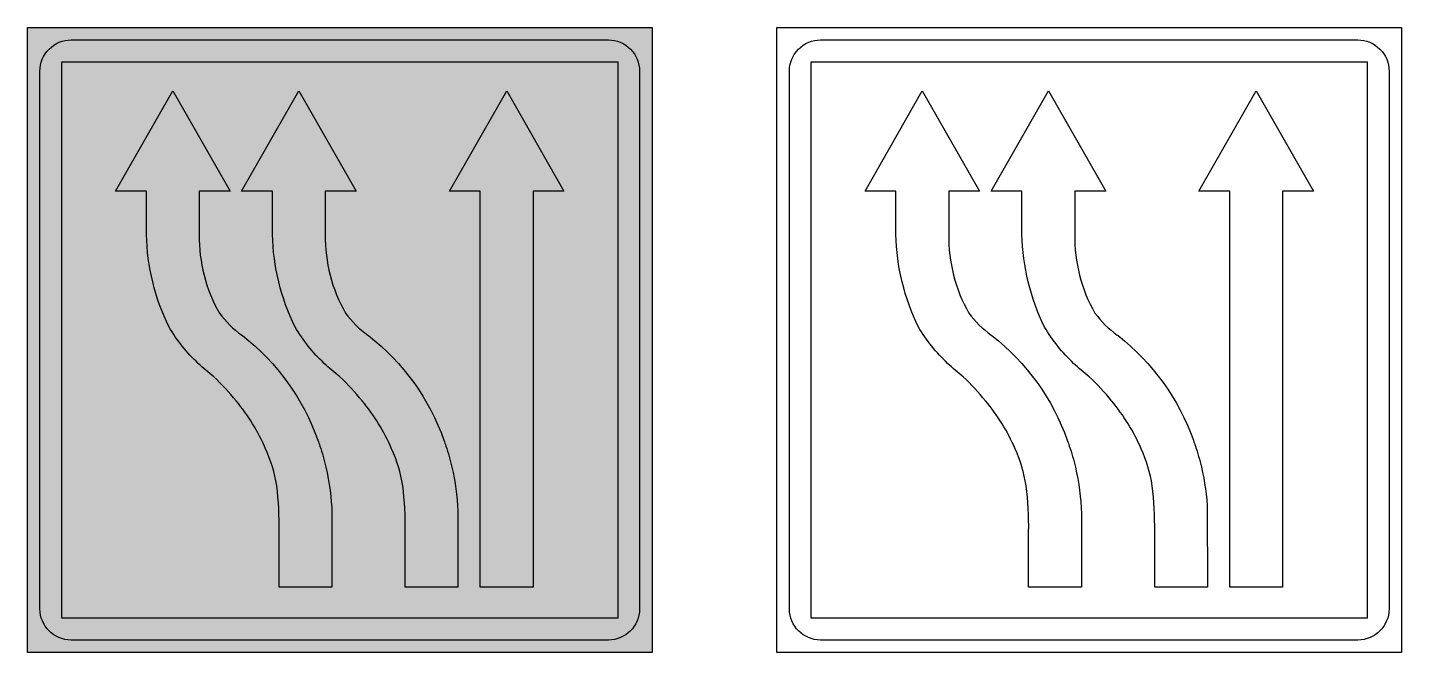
# Model space of a CAD drawing. Extents: x 421 to 2621, y 200 to 1200.
import ezdxf

# ---------------------------------------------------------------- set-up
doc = ezdxf.new("R2010")
doc.units = 0
doc.header["$MEASUREMENT"] = 0

msp = doc.modelspace()

# ---------------------------------------------------------------- hatches: boundary and pattern name
h = msp.add_hatch(color=30)
h.paths.add_polyline_path([(420.6199999999997, 200), (420.6199999999997, 1200), (1420.62, 1200), (1420.62, 200)])
edge = h.paths.add_edge_path(flags=16)
edge.add_line((1293.52, 1180.06), (1350.7, 1180.09))
edge.add_arc((1350.699134824245, 1130.089133997446), 50.00086601003888, -0.010466608849526438, 89.99900859878602, ccw=False)
edge.add_line((1400.7, 1130.08), (1400.68, 1099.47))
edge.add_line((1400.68, 1099.47), (1400.69, 329.6610000000001))
edge.add_line((1400.69, 329.661), (1400.71, 269.903))
edge.add_arc((1350.711574335452, 269.9054250134162), 49.99842572335675, 270.00965540441484, 359.9972210518221, ccw=False)
edge.add_line((1350.72, 219.907), (1285.51, 219.935))
edge.add_line((1285.51, 219.935), (673.0199999999998, 219.932))
edge.add_line((673.0199999999998, 219.932), (490.4899999999998, 219.891))
edge.add_arc((490.5190381262371, 269.8900311414585), 49.9990395737489, 180.0137869375257, 269.96672411738143, ccw=False)
edge.add_line((440.5199999999998, 269.878), (440.5499999999997, 355.2430000000001))
edge.add_line((440.5499999999997, 355.2430000000001), (440.5499999999997, 1086.02))
edge.add_line((440.5499999999997, 1086.02), (440.5299999999997, 1130.08))
edge.add_arc((490.5249273024971, 1130.085072697502), 49.9949275598461, 89.99418652706731, 180.0058134729327, ccw=False)
edge.add_line((490.5299999999997, 1180.08), (527.8899999999999, 1180.06))
edge.add_line((527.8899999999999, 1180.06), (1293.52, 1180.06))
h.paths.add_polyline_path([(475.6199999999997, 255), (475.6199999999997, 1145), (1365.62, 1145), (1365.62, 255)], flags=0)
edge = h.paths.add_edge_path(flags=0)
edge.add_arc((941.6994070747322, 864.9753487705518), 246.1044478637206, 179.1826546699739, 209.7162880359827)
edge.add_arc((857.4247783887993, 838.9694253652292), 161.1679205834953, 216.5544481818646, 234.4676400181388)
edge.add_line((763.7599999999998, 707.813), (764.8799999999999, 706.951))
edge.add_arc((539.2977447789167, 417.1526384651755), 367.2471160116833, 19.471991135007727, 52.10241464606662, ccw=False)
edge.add_arc((534.3806654208383, 414.0801339583452), 372.9092888215955, 18.167538211305327, 19.665228567786187, ccw=False)
edge.add_arc((546.1137427357882, 413.4223360014153), 361.9915606600828, 13.283671436093584, 18.845518215926006, ccw=False)
edge.add_arc((555.6868749882921, 414.6650604521329), 352.3904107140905, 1.2000051396487947, 13.444664620326478, ccw=False)
edge.add_arc((546.1284520186641, 413.2403385135974), 361.9786448152684, 0.35878079370962723, 1.3937830532386215, ccw=False)
edge.add_line((908.0999999999997, 415.5069999999999), (908.0899999999999, 391.565))
edge.add_line((908.0899999999999, 391.565), (908.0599999999997, 320.211))
edge.add_line((908.0599999999997, 320.211), (908.0599999999997, 304.333))
edge.add_line((908.0599999999997, 304.333), (865.8299999999997, 304.333))
edge.add_line((865.8299999999997, 304.333), (823.5699999999997, 304.333))
edge.add_line((823.5699999999997, 304.333), (823.5699999999997, 393.509))
edge.add_arc((313.2829369869742, 402.6988109298427), 510.3698064182341, 358.9682660869016, 367.2163955048558)
edge.add_arc((591.418988769685, 430.6126109154909), 231.0441269170219, 9.013589746388465, 24.35018749312985)
edge.add_arc((519.1340366353377, 404.5943035974098), 307.6869395614802, 23.21416553304994, 40.05382680626791)
edge.add_arc((470.7297778056499, 375.3579175759551), 363.6570847036417, 38.67197642919479, 46.98778683466134)
edge.add_arc((889.7211062721835, 865.8786442780186), 282.2488535221752, 226.0607610029216, 232.73021487110202, ccw=False)
edge.add_arc((875.2475319529146, 855.9884637099315), 265.107923144851, 210.6687099532537, 226.8300345087523, ccw=False)
edge.add_arc((965.2854644676568, 876.7457505709376), 354.254070122279, 181.2815040341677, 206.1236874179803, ccw=False)
edge.add_line((611.1199999999997, 868.823), (611.1299999999999, 938.112))
edge.add_line((611.1299999999999, 938.112), (561.6299999999999, 938.112))
edge.add_line((561.6299999999999, 938.112), (653.3799999999999, 1098.67))
edge.add_line((653.3799999999999, 1098.67), (745.1299999999999, 938.112))
edge.add_line((745.1299999999999, 938.112), (695.6199999999997, 938.112))
edge.add_line((695.6199999999997, 938.112), (695.6199999999997, 868.4860000000001))
h.paths.add_polyline_path([(1187.86, 304.281), (1145.61, 304.281), (1145.61, 938.06), (1096.11, 938.06), (1187.86, 1098.62), (1279.61, 938.06), (1230.11, 938.06), (1230.11, 304.281)], flags=0)
edge = h.paths.add_edge_path(flags=0)
edge.add_arc((1143.509407074732, 864.9753487705518), 246.1044478637205, 179.1826546699739, 209.7162880359827)
edge.add_arc((1059.229778388799, 838.9377010844009), 161.145011147973, 216.5464461137397, 234.4596379500138)
edge.add_line((965.5599999999997, 707.813), (966.6799999999996, 706.951))
edge.add_arc((741.1027447789165, 417.1355566351126), 367.2575244782112, 19.474243619922788, 52.10466713098168, ccw=False)
edge.add_arc((736.1906654208385, 414.0801339583278), 372.9092888216011, 18.16753821130777, 19.6652285677888, ccw=False)
edge.add_arc((747.9237427357883, 413.42233600142), 361.9915606600815, 13.283671436092902, 18.845518215925324, ccw=False)
edge.add_arc((757.4896662643804, 414.6874557069967), 352.3922156285236, 1.9395183682228208, 13.440850629845102, ccw=False)
edge.add_line((1109.68, 426.614), (1109.87, 312.07))
edge.add_line((1109.87, 312.07), (1109.87, 304.333))
edge.add_line((1109.87, 304.333), (1067.63, 304.333))
edge.add_line((1067.63, 304.333), (1025.38, 304.333))
edge.add_line((1025.38, 304.333), (1025.38, 393.509))
edge.add_arc((515.0879369869742, 402.6294657554216), 510.3735616875991, 358.9760597901322, 367.2241892080864)
edge.add_arc((793.218988769685, 430.6126109154909), 231.0441269170219, 9.013589746388465, 24.35018749312985)
edge.add_arc((720.9390366353377, 404.6280826275415), 307.6690310942959, 23.20875133509242, 40.04841260831041)
edge.add_arc((672.5347778056498, 375.2891387524059), 363.7039690959896, 38.67994352878067, 46.99575393424723)
edge.add_arc((1091.521106272184, 865.8786442780166), 282.2488535221738, 226.0607610029213, 232.7302148711018, ccw=False)
edge.add_arc((1077.052531952915, 855.9532466759101), 265.0856606740888, 210.6627140189722, 226.8240385744708, ccw=False)
edge.add_arc((1167.095464467657, 876.7457505709376), 354.254070122279, 181.2815040341677, 206.1236874179803, ccw=False)
edge.add_line((812.9299999999998, 868.823), (812.9299999999998, 938.112))
edge.add_line((812.9299999999998, 938.112), (763.4299999999998, 938.112))
edge.add_line((763.4299999999998, 938.112), (855.1799999999996, 1098.67))
edge.add_line((855.1799999999996, 1098.67), (946.9299999999996, 938.112))
edge.add_line((946.9299999999996, 938.112), (897.4299999999996, 938.112))
edge.add_line((897.4299999999996, 938.112), (897.4299999999996, 868.4860000000001))
at = {"true_color": 0x000000}
h = msp.add_hatch(color=18, dxfattribs=at)
edge = h.paths.add_edge_path()
edge.add_line((1293.52, 1180.06), (1350.7, 1180.09))
edge.add_arc((1350.699134824245, 1130.089133997446), 50.00086601003888, -0.010466608849526438, 89.99900859878602, ccw=False)
edge.add_line((1400.7, 1130.08), (1400.68, 1099.47))
edge.add_line((1400.68, 1099.47), (1400.69, 329.6610000000001))
edge.add_line((1400.69, 329.661), (1400.71, 269.903))
edge.add_arc((1350.711574335452, 269.9054250134162), 49.99842572335675, 270.00965540441484, 359.9972210518221, ccw=False)
edge.add_line((1350.72, 219.907), (1285.51, 219.935))
edge.add_line((1285.51, 219.935), (673.0199999999998, 219.932))
edge.add_line((673.0199999999998, 219.932), (490.4899999999998, 219.891))
edge.add_arc((490.5190381262371, 269.8900311414585), 49.9990395737489, 180.0137869375257, 269.96672411738143, ccw=False)
edge.add_line((440.5199999999998, 269.878), (440.5499999999997, 355.2430000000001))
edge.add_line((440.5499999999997, 355.2430000000001), (440.5499999999997, 1086.02))
edge.add_line((440.5499999999997, 1086.02), (440.5299999999997, 1130.08))
edge.add_arc((490.5249273024971, 1130.085072697502), 49.9949275598461, 89.99418652706731, 180.0058134729327, ccw=False)
edge.add_line((490.5299999999997, 1180.08), (527.8899999999999, 1180.06))
edge.add_line((527.8899999999999, 1180.06), (1293.52, 1180.06))
h.paths.add_polyline_path([(475.6199999999997, 255), (475.6199999999997, 1145), (1365.62, 1145), (1365.62, 255)], flags=16)
h.paths.add_polyline_path([(1187.86, 304.281), (1145.61, 304.281), (1145.61, 938.06), (1096.11, 938.06), (1187.86, 1098.62), (1279.61, 938.06), (1230.11, 938.06), (1230.11, 304.281)], flags=0)
edge = h.paths.add_edge_path(flags=0)
edge.add_arc((1143.509407074732, 864.9753487705518), 246.1044478637205, 179.1826546699739, 209.7162880359827)
edge.add_arc((1059.229778388799, 838.9377010844009), 161.145011147973, 216.5464461137397, 234.4596379500138)
edge.add_line((965.5599999999997, 707.813), (966.6799999999996, 706.951))
edge.add_arc((741.1027447789165, 417.1355566351126), 367.2575244782112, 19.474243619922788, 52.10466713098168, ccw=False)
edge.add_arc((736.1906654208385, 414.0801339583278), 372.9092888216011, 18.16753821130777, 19.6652285677888, ccw=False)
edge.add_arc((747.9237427357883, 413.42233600142), 361.9915606600815, 13.283671436092902, 18.845518215925324, ccw=False)
edge.add_arc((757.4896662643804, 414.6874557069967), 352.3922156285236, 1.9395183682228208, 13.440850629845102, ccw=False)
edge.add_line((1109.68, 426.614), (1109.87, 312.07))
edge.add_line((1109.87, 312.07), (1109.87, 304.333))
edge.add_line((1109.87, 304.333), (1067.63, 304.333))
edge.add_line((1067.63, 304.333), (1025.38, 304.333))
edge.add_line((1025.38, 304.333), (1025.38, 393.509))
edge.add_arc((515.0879369869742, 402.6294657554216), 510.3735616875991, 358.9760597901322, 367.2241892080864)
edge.add_arc((793.218988769685, 430.6126109154909), 231.0441269170219, 9.013589746388465, 24.35018749312985)
edge.add_arc((720.9390366353377, 404.6280826275415), 307.6690310942959, 23.20875133509242, 40.04841260831041)
edge.add_arc((672.5347778056498, 375.2891387524059), 363.7039690959896, 38.67994352878067, 46.99575393424723)
edge.add_arc((1091.521106272184, 865.8786442780166), 282.2488535221738, 226.0607610029213, 232.7302148711018, ccw=False)
edge.add_arc((1077.052531952915, 855.9532466759101), 265.0856606740888, 210.6627140189722, 226.8240385744708, ccw=False)
edge.add_arc((1167.095464467657, 876.7457505709376), 354.254070122279, 181.2815040341677, 206.1236874179803, ccw=False)
edge.add_line((812.9299999999998, 868.823), (812.9299999999998, 938.112))
edge.add_line((812.9299999999998, 938.112), (763.4299999999998, 938.112))
edge.add_line((763.4299999999998, 938.112), (855.1799999999996, 1098.67))
edge.add_line((855.1799999999996, 1098.67), (946.9299999999996, 938.112))
edge.add_line((946.9299999999996, 938.112), (897.4299999999996, 938.112))
edge.add_line((897.4299999999996, 938.112), (897.4299999999996, 868.4860000000001))
edge = h.paths.add_edge_path(flags=0)
edge.add_arc((941.6994070747322, 864.9753487705518), 246.1044478637206, 179.1826546699739, 209.7162880359827)
edge.add_arc((857.4247783887993, 838.9694253652292), 161.1679205834953, 216.5544481818646, 234.4676400181388)
edge.add_line((763.7599999999998, 707.813), (764.8799999999999, 706.951))
edge.add_arc((539.2977447789167, 417.1526384651755), 367.2471160116833, 19.471991135007727, 52.10241464606662, ccw=False)
edge.add_arc((534.3806654208383, 414.0801339583452), 372.9092888215955, 18.167538211305327, 19.665228567786187, ccw=False)
edge.add_arc((546.1137427357882, 413.4223360014153), 361.9915606600828, 13.283671436093584, 18.845518215926006, ccw=False)
edge.add_arc((555.6868749882921, 414.6650604521329), 352.3904107140905, 1.2000051396487947, 13.444664620326478, ccw=False)
edge.add_arc((546.1284520186641, 413.2403385135974), 361.9786448152684, 0.35878079370962723, 1.3937830532386215, ccw=False)
edge.add_line((908.0999999999997, 415.5069999999999), (908.0899999999999, 391.565))
edge.add_line((908.0899999999999, 391.565), (908.0599999999997, 320.211))
edge.add_line((908.0599999999997, 320.211), (908.0599999999997, 304.333))
edge.add_line((908.0599999999997, 304.333), (865.8299999999997, 304.333))
edge.add_line((865.8299999999997, 304.333), (823.5699999999997, 304.333))
edge.add_line((823.5699999999997, 304.333), (823.5699999999997, 393.509))
edge.add_arc((313.2829369869742, 402.6988109298427), 510.3698064182341, 358.9682660869016, 367.2163955048558)
edge.add_arc((591.418988769685, 430.6126109154909), 231.0441269170219, 9.013589746388465, 24.35018749312985)
edge.add_arc((519.1340366353377, 404.5943035974098), 307.6869395614802, 23.21416553304994, 40.05382680626791)
edge.add_arc((470.7297778056499, 375.3579175759551), 363.6570847036417, 38.67197642919479, 46.98778683466134)
edge.add_arc((889.7211062721835, 865.8786442780186), 282.2488535221752, 226.0607610029216, 232.73021487110202, ccw=False)
edge.add_arc((875.2475319529146, 855.9884637099315), 265.107923144851, 210.6687099532537, 226.8300345087523, ccw=False)
edge.add_arc((965.2854644676568, 876.7457505709376), 354.254070122279, 181.2815040341677, 206.1236874179803, ccw=False)
edge.add_line((611.1199999999997, 868.823), (611.1299999999999, 938.112))
edge.add_line((611.1299999999999, 938.112), (561.6299999999999, 938.112))
edge.add_line((561.6299999999999, 938.112), (653.3799999999999, 1098.67))
edge.add_line((653.3799999999999, 1098.67), (745.1299999999999, 938.112))
edge.add_line((745.1299999999999, 938.112), (695.6199999999997, 938.112))
edge.add_line((695.6199999999997, 938.112), (695.6199999999997, 868.4860000000001))

# ---------------------------------------------------------------- linework, layer by layer
at = {"color": 30}
for points in [[(420.6199999999997, 200), (420.6199999999997, 1200), (1420.62, 1200), (1420.62, 200)], [(475.6199999999997, 255), (475.6199999999997, 1145), (1365.62, 1145), (1365.62, 255)], [(1187.86, 304.281), (1145.61, 304.281), (1145.61, 938.06), (1096.11, 938.06), (1187.86, 1098.62), (1279.61, 938.06), (1230.11, 938.06), (1230.11, 304.281)]]:
    msp.add_lwpolyline(points, close=True, dxfattribs=at)
for points in [[(1620.62, 200), (1620.62, 1200), (2620.62, 1200), (2620.62, 200)], [(1675.62, 255), (1675.62, 1145), (2565.62, 1145), (2565.62, 255)], [(2387.86, 304.281), (2345.61, 304.281), (2345.61, 938.06), (2296.11, 938.06), (2387.86, 1098.62), (2479.61, 938.06), (2430.11, 938.06), (2430.11, 304.281)]]:
    msp.add_lwpolyline(points, close=True)
for points in [[(1293.52, 1180.06), (1350.7, 1180.09, -0.414262), (1400.7, 1130.08), (1400.68, 1099.47), (1400.69, 329.661), (1400.71, 269.903, -0.41415), (1350.72, 219.907), (1285.51, 219.935), (673.0199999999998, 219.932), (490.4899999999998, 219.891, -0.413973), (440.5199999999998, 269.878), (440.5499999999997, 355.2430000000001), (440.5499999999997, 1086.02), (440.5299999999997, 1130.08, -0.4142729999999999), (490.5299999999997, 1180.08), (527.8899999999999, 1180.06)], [(695.6199999999997, 868.4860000000001, 0.134022), (727.9599999999998, 742.98, 0.0783206), (763.7599999999998, 707.813), (764.8799999999999, 706.951, -0.143347), (885.5399999999997, 539.573, -0.006534999999999999), (888.6999999999996, 530.352, -0.0242729), (898.4199999999998, 496.598, -0.0534783), (907.9999999999998, 422.045, -0.00451608), (908.0999999999997, 415.5069999999999), (908.0899999999999, 391.565), (908.0599999999997, 320.211), (908.0599999999997, 304.333), (865.8299999999997, 304.333), (823.5699999999997, 304.333), (823.5699999999997, 393.509, 0.0360048), (819.6099999999997, 466.81, 0.0670186), (801.9099999999999, 525.875, 0.07360939999999999), (754.6499999999999, 602.5930000000001, 0.0363005), (718.7999999999997, 641.2669999999999, -0.0291092), (693.8699999999997, 662.638, -0.0706342), (647.2199999999998, 720.7639999999999, -0.108821), (611.1199999999997, 868.823), (611.1299999999999, 938.112), (561.6299999999999, 938.112), (653.3799999999999, 1098.67), (745.1299999999999, 938.112), (695.6199999999997, 938.112)], [(897.4299999999996, 868.4860000000001, 0.134022), (929.7699999999998, 742.98, 0.0783206), (965.5599999999997, 707.813), (966.6799999999996, 706.951, -0.143347), (1087.35, 539.573, -0.006534999999999999), (1090.51, 530.352, -0.0242729), (1100.23, 496.598, -0.05022619999999999), (1109.68, 426.614), (1109.87, 312.07), (1109.87, 304.333), (1067.63, 304.333), (1025.38, 304.333), (1025.38, 393.509, 0.0360048), (1021.41, 466.81, 0.0670186), (1003.71, 525.875, 0.07360939999999999), (956.4599999999998, 602.5930000000001, 0.0363005), (920.5999999999997, 641.2669999999999, -0.0291092), (895.6699999999998, 662.638, -0.0706342), (849.03, 720.7639999999999, -0.108821), (812.9299999999998, 868.823), (812.9299999999998, 938.112), (763.4299999999998, 938.112), (855.1799999999996, 1098.67), (946.9299999999996, 938.112), (897.4299999999996, 938.112)]]:
    msp.add_lwpolyline(points, format="xyb", close=True, dxfattribs=at)
for points in [[(2493.52, 1180.06), (2550.7, 1180.09, -0.414262), (2600.7, 1130.08), (2600.68, 1099.47), (2600.69, 329.661), (2600.71, 269.903, -0.41415), (2550.72, 219.907), (2485.51, 219.935), (1873.02, 219.932), (1690.49, 219.891, -0.413973), (1640.52, 269.878), (1640.55, 355.2430000000001), (1640.55, 1086.02), (1640.53, 1130.08, -0.4142729999999999), (1690.53, 1180.08), (1727.89, 1180.06)], [(1895.62, 868.4860000000001, 0.134022), (1927.96, 742.98, 0.0783206), (1963.76, 707.813), (1964.88, 706.951, -0.143347), (2085.54, 539.573, -0.006534999999999999), (2088.7, 530.352, -0.0242729), (2098.42, 496.598, -0.0534783), (2108, 422.045, -0.00451608), (2108.1, 415.5069999999999), (2108.09, 391.565), (2108.06, 320.211), (2108.06, 304.333), (2065.83, 304.333), (2023.57, 304.333), (2023.57, 393.509, 0.0360048), (2019.61, 466.81, 0.0670186), (2001.91, 525.875, 0.07360939999999999), (1954.65, 602.5930000000001, 0.0363005), (1918.8, 641.2669999999999, -0.0291092), (1893.87, 662.638, -0.0706342), (1847.22, 720.7639999999999, -0.108821), (1811.12, 868.823), (1811.13, 938.112), (1761.63, 938.112), (1853.38, 1098.67), (1945.13, 938.112), (1895.62, 938.112)], [(2097.43, 868.4860000000001, 0.134022), (2129.77, 742.98, 0.0783206), (2165.56, 707.813), (2166.68, 706.951, -0.143347), (2287.35, 539.573, -0.006534999999999999), (2290.51, 530.352, -0.0242729), (2300.23, 496.598, -0.05022619999999999), (2309.68, 426.614), (2309.87, 312.07), (2309.87, 304.333), (2267.63, 304.333), (2225.38, 304.333), (2225.38, 393.509, 0.0360048), (2221.41, 466.81, 0.0670186), (2203.71, 525.875, 0.07360939999999999), (2156.46, 602.5930000000001, 0.0363005), (2120.6, 641.2669999999999, -0.0291092), (2095.67, 662.638, -0.0706342), (2049.03, 720.7639999999999, -0.108821), (2012.93, 868.823), (2012.93, 938.112), (1963.43, 938.112), (2055.18, 1098.67), (2146.93, 938.112), (2097.43, 938.112)]]:
    msp.add_lwpolyline(points, format="xyb", close=True)

doc.saveas('drawing.dxf')
